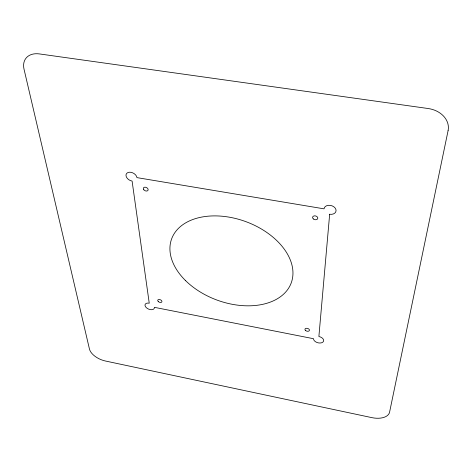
<?xml version="1.0" encoding="UTF-8"?>
<svg xmlns="http://www.w3.org/2000/svg" width="472" height="472" viewBox="0 0 472 472"><rect width="100%" height="100%" fill="white"/><g stroke="black" fill="none" stroke-linecap="round" stroke-linejoin="round"><path stroke-width="0.71" d="M329.657 214.241L318.883 336.524A5.186 3.156 14.8 0 1 323.68 340.69A5.186 3.156 14.8 0 1 318.346 342.873A5.186 3.156 14.8 0 1 313.538 338.713L154.385 307.331A4.956 2.932 23 0 1 150.137 309.579A4.956 2.932 23 0 1 145.016 305.467A4.956 2.932 23 0 1 149.246 303.201L132.095 181.071A5.865 3.994 28.2 0 1 126.018 175.761A5.865 3.994 28.2 0 1 130.891 172.304A5.865 3.994 28.2 0 1 136.957 177.619L324.052 208.842A6.106 4.413 14.4 0 1 330.424 205.397A6.106 4.413 14.4 0 1 336.058 210.819A6.106 4.413 14.4 0 1 329.657 214.241M448.093 130.62L389.571 412.215A16.337 9.074 12.6 0 1 371.93 417.649L105.421 361.009A15.104 8.112 23.6 0 1 89.456 349.056L24.037 69.231A21.995 15.181 37.4 0 1 39.43 53.926L428.204 108.53A23.452 18.626 4.7 0 1 448.093 130.62M143.83 189.785A2.561 1.74 27 0 0 147.972 190.346A2.561 1.74 27 0 0 145.382 187.201A2.561 1.74 27 0 0 143.83 189.785M158.291 301.549A2.218 1.327 22.7 0 0 161.843 301.891A2.218 1.327 22.7 0 0 159.347 299.496A2.218 1.327 22.7 0 0 158.291 301.549M305.661 330.583A2.301 1.416 15.4 0 0 309.396 330.477A2.301 1.416 15.4 0 0 306.552 328.282A2.301 1.416 15.4 0 0 305.661 330.583M313.39 218.955A2.649 1.894 15.5 0 0 317.715 218.583A2.649 1.894 15.5 0 0 314.446 215.852A2.649 1.894 15.5 0 0 313.39 218.955M185.319 280.368A63.726 41.79 20.2 0 0 289.761 286.197A63.726 41.79 20.2 0 0 219.244 216.017A63.726 41.79 20.2 0 0 185.319 280.368"/></g></svg>
